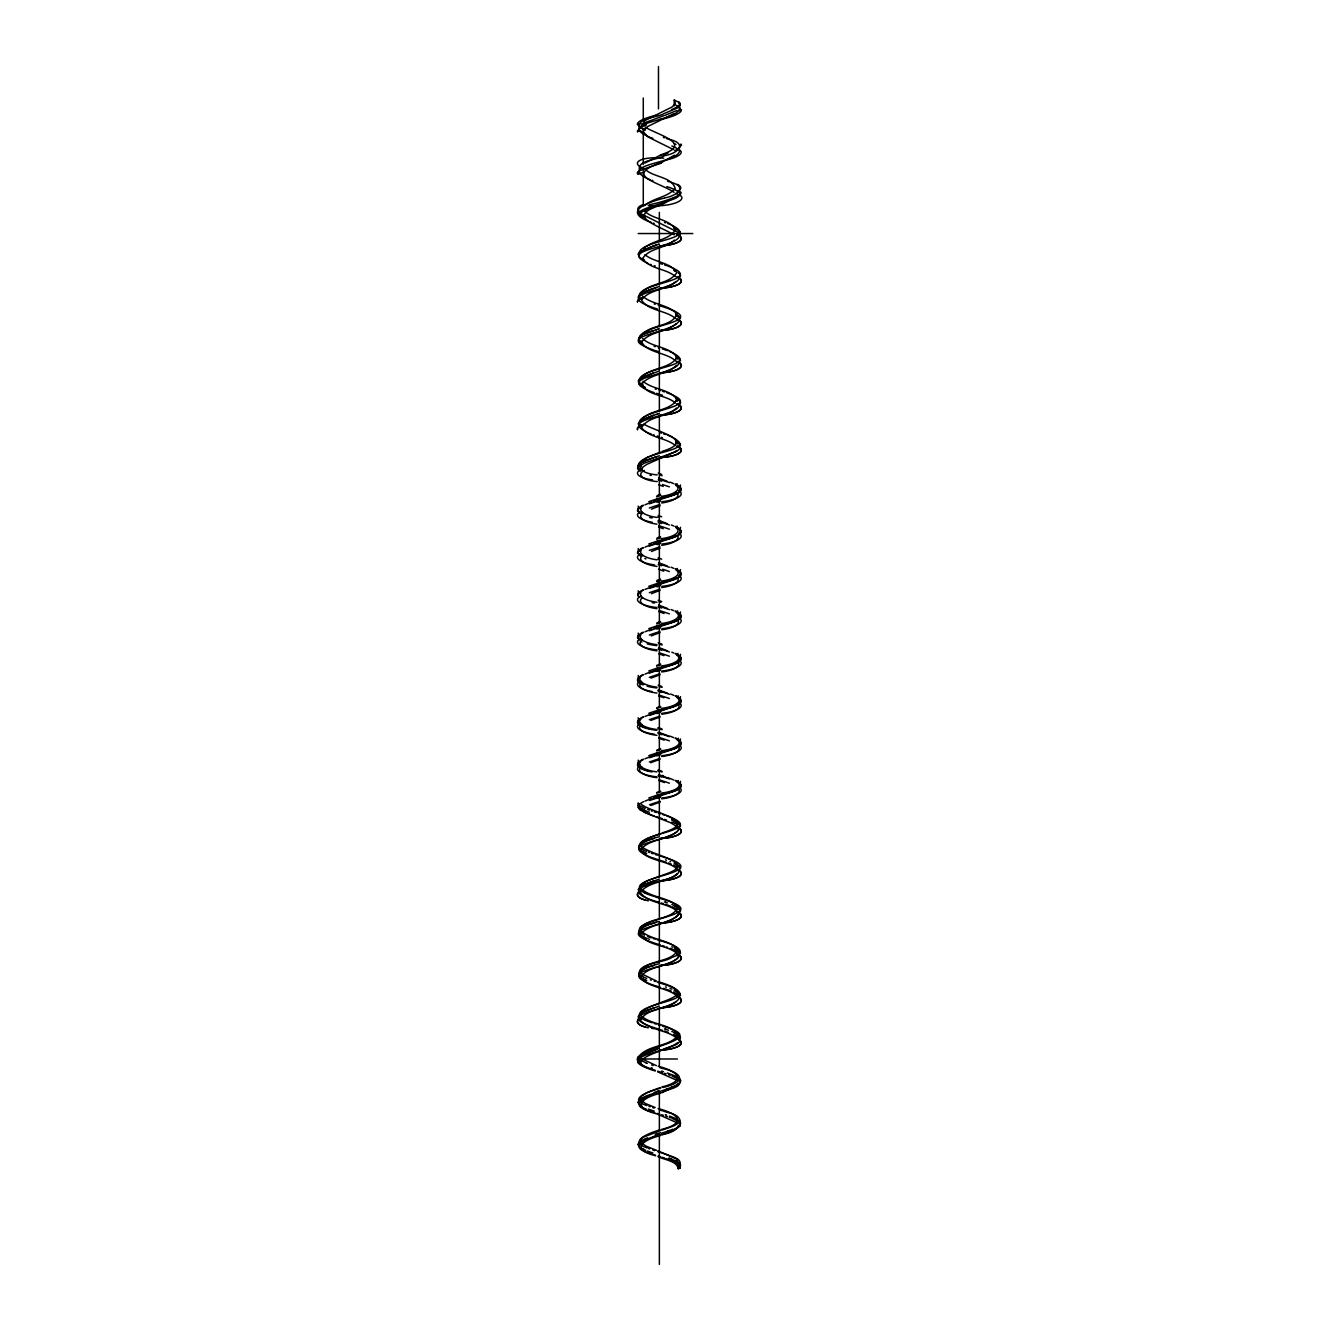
<?xml version="1.0" encoding="UTF-8"?>
<svg xmlns="http://www.w3.org/2000/svg" width="1331" height="1331" viewBox="0 0 1331 1331"><rect width="100%" height="100%" fill="white"/><g stroke="black" fill="none" stroke-linecap="round" stroke-linejoin="round"><path stroke-width="1.5" d="M674.268 234.822C655.235 224.207 625.287 216.138 660.941 205.09M648.48 221.428C620.496 210.082 653.371 200.931 664.069 198.153M675.033 451.825L646.783 464.403L642.923 467.065L641.575 469.71L638.181 468.479L639.795 465.817L644.387 463.171L676.947 451.259L680.291 448.281L679.609 445.303M638.381 1060.691A23.309 7.071 0.3 0 1 638.298 1058.977L642.673 1054.518L657.281 1049.078M655.235 1070.989C617.085 1059.642 665.982 1051.956 677.579 1042.689M678.394 913.665L678.178 914.663M638.181 1058.994L641.758 1055.017L654.22 1050.059M651.624 1069.176C596.954 1049.76 720.321 1042.855 665.5 1027.116M641.609 511.586L641.708 512.917M641.525 553.896L641.625 555.21M640.361 765.125L640.477 766.44M641.309 596.138L641.409 597.469M640.444 722.816L640.56 724.147M678.394 1125.56L678.145 1126.492M640.644 680.557L640.76 681.888M640.96 638.348L641.076 639.662M638.231 506.129L638.364 507.444M638.231 508.242L638.364 509.573M638.231 510.355L638.364 511.686M638.231 548.455L638.364 549.786M638.231 550.568L638.364 551.899M638.231 552.698L638.364 554.012M638.231 592.911L638.364 594.225M638.231 590.798L638.364 592.112M638.231 595.024L638.364 596.355M638.231 633.123L638.364 634.438M638.231 635.236L638.364 636.567M638.231 637.349L638.364 638.68M638.231 675.449L638.364 676.78M638.231 677.562L638.364 678.893M638.231 679.692L638.364 681.006M638.231 719.905L638.364 721.219M638.231 717.792L638.364 719.106M638.231 722.018L638.364 723.332M638.231 760.117L638.364 761.432M638.231 762.23L638.364 763.561M638.231 764.343L638.364 765.674M678.377 1083.351L678.178 1084.083A23.309 6.638 -6.3 0 0 680.091 1082.419A23.309 7.038 -1.9 0 0 680.557 1080.772A23.309 7.004 2.6 0 0 679.775 1079.108A23.309 7.004 2.6 0 1 680.507 1080.772M677.18 569.784L677.279 568.453M677.462 612.227L677.562 610.896M676.98 485.05L677.096 483.735M677.03 527.392L677.146 526.078M677.812 654.686L677.912 653.355M678.078 697.111L678.194 695.78M678.194 739.487L678.328 738.156M678.244 781.829L678.361 780.515M640.394 1097.792L640.91 1096.744M640.394 1140.101L640.843 1139.153M680.341 486.281L680.474 484.966M680.341 488.394L680.474 487.079M680.341 490.523L680.474 489.192M680.341 528.623L680.474 527.292M680.341 530.736L680.474 529.405M680.341 532.849L680.474 531.535M680.341 570.949L680.474 569.618M680.341 573.062L680.474 571.748M680.341 575.175L680.474 573.861M680.341 613.275L680.474 611.961M680.341 615.388L680.474 614.073M680.341 617.517L680.474 616.186M680.341 655.617L680.474 654.286M680.341 657.73L680.474 656.399M680.341 659.843L680.474 658.512M680.341 697.943L680.474 696.612M680.341 700.056L680.474 698.742M680.341 702.169L680.474 700.855M680.341 740.269L680.474 738.955M680.341 742.382L680.474 741.068M680.341 744.511L680.474 743.18M680.341 782.611L680.474 781.28M680.341 784.724L680.474 783.393M680.341 786.837L680.474 785.506M675.782 323.982C665.982 332.584 648.846 331.386 641.575 342.433C649.062 353.564 666.432 352.199 676.115 361.267M660.725 1092.418C645.236 1095.064 625.57 1106.061 652.806 1111.901M640.394 1055.45L640.876 1054.451M678.194 830.045L678.377 828.714M640.411 970.798L640.876 969.817M678.194 957.006L678.377 955.675M640.411 928.489L640.893 927.507M678.145 1163.044L678.145 1168.818L680.241 1168.052L680.241 1163.81L678.145 1163.044L676.814 1159.151L658.03 1150.882M678.211 1168.685C677.03 1160.915 664.419 1159.917 658.03 1156.656M680.307 1167.919L679.126 1164.475L671.822 1160.599M680.274 1163.743C680.64 1158.07 671.756 1156.839 667.53 1154.792M640.51 1012.791C653.588 1000.18 705.829 996.12 658.412 981.712M662.422 1134.212C679.875 1132.881 689.391 1116.36 667.297 1112.383M680.174 1125.826L680.224 1125.727A23.309 6.073 -9.2 0 1 673.569 1129.803M677.978 1126.808L673.203 1130.468L661.823 1135.077M678.028 914.996C667.929 925.311 649.328 923.182 640.344 934.512C647.931 946.358 666.864 944.411 677.279 953.695M643.921 121.82L644.82 120.755M642.108 461.358L647.415 457.382L660.226 452.091M676.564 365.243C667.047 374.676 650.643 373.695 641.775 383.81C646.7 396.022 665.999 394.409 675.433 403.06M677.828 957.671L676.947 958.653M674.451 155.211L661.956 162.332M676.364 450.51L675.433 451.492M639.412 339.738C635.137 323.982 713.383 323.2 664.468 307.261M676.348 408.051L675.399 409.033M639.429 424.273C634.787 408.833 710.771 408.168 666.448 392.595M674.351 197.654L661.44 204.874M641.143 927.175L642.158 926.176M641.143 969.484L642.141 968.486M641.259 1138.621L642.257 1137.689M664.735 155.611C678.377 153.414 687.894 143.299 668.744 139.273M664.718 197.936C676.231 195.923 689.109 186.872 670.225 182.131M675.865 281.473C666.265 290.491 648.896 289.077 641.559 300.207C648.929 311.238 666.016 310.073 675.832 318.708M663.004 1087.46C686.164 1082.269 683.968 1073.169 662.289 1068.394M642.623 418.45L643.688 417.452M677.313 1085.331L661.757 1092.768M644.603 205.639C653.438 197.753 667.413 197.57 675.183 188.453C671.889 176.74 654.003 177.472 645.518 169.669M674.318 240.096C665.433 248.631 649.395 247.832 642.707 258.397C649.362 269.344 666.082 268.23 675.449 276.582M679.426 148.922C683.452 163.896 616.12 162.998 647.498 178.72M679.542 1122.432L673.819 1125.893L662.106 1130.086M641.426 1096.112L647.348 1092.452L660.292 1087.527M679.409 1080.223C682.637 1087.61 667.929 1089.191 663.004 1091.686M644.054 248.298C652.939 239.796 669.26 240.512 675.516 229.597C669.36 218.983 653.588 219.515 644.82 211.379M641.426 842.157L647.282 838.513L660.292 833.555M677.296 831.359C666.731 840.493 648.58 838.829 640.311 850.21C648.496 861.44 666.315 859.976 676.947 868.71M641.426 884.499L647.282 880.872L660.309 875.898M641.426 1053.786C651.974 1044.652 670.125 1046.316 678.411 1034.936C670.125 1023.556 651.974 1025.236 641.426 1016.085M677.279 873.668C666.731 882.802 648.58 881.139 640.311 892.519C648.513 903.732 666.332 902.285 676.947 911.02M644.82 163.097L661.457 154.612M642.973 375.941C652.756 367.356 669.876 368.521 677.113 357.457C669.659 346.31 652.29 347.674 642.59 338.606M645.152 120.439L672.288 106.863L675.333 103.352L674.318 100.041L680.041 102.986L680.341 105.315L677.978 107.761L664.735 113.268M673.519 113.834L648.014 126.362L644.404 129.107L643.272 131.769L647.997 136.96L673.736 149.704M675 409.366C665.267 417.418 647.997 416.387 641.609 427.634C649.395 438.082 665.517 437.383 675.433 445.536M643.322 333.299L644.62 332.301M643.306 290.857C653.039 282.621 669.975 283.619 676.847 272.539C670.075 262.074 654.32 262.49 644.936 254.703M676.564 958.986C666.182 967.62 646.966 965.824 640.411 977.852C649.794 988.401 667.031 987.103 677.579 996.387M642.54 1137.473L660.792 1130.501M642.574 925.844C652.772 917.492 672.704 919.322 678.178 906.993C668.362 896.795 651.275 898.059 640.876 888.476M642.557 968.169C652.772 959.817 672.704 961.648 678.194 949.319C668.412 939.27 651.708 940.268 641.126 931.134M676.148 1001.677C665.949 1010.046 646.017 1008.216 640.51 1020.544C650.293 1030.61 666.997 1029.595 677.579 1038.729M644.121 417.119C653.854 409.466 670.807 410.381 677.096 399.333C669.177 388.802 652.789 389.7 642.923 381.215M641.159 124.082L664.086 115.597M645.119 331.968C654.419 324.697 672.671 325.696 676.963 314.049C668.112 304.233 652.423 304.816 642.574 296.164M676.947 110.506L664.735 115.381M664.086 113.484C658.146 117.744 636.301 117.544 639.545 128.026M651.425 331.369C645.768 332.101 631.659 339.139 642.673 343.831M645.136 460.726L640.011 463.537L638.198 466.183L641.758 462.389L653.521 457.648M645.186 333.715C639.729 334.48 634.937 341.385 642.357 343.664M661.956 154.396C694.183 143.748 656.433 134.564 645.252 127.127M661.457 162.532C622.475 175.808 658.346 181.698 674.052 192.346M645.751 333.482L653.521 330.654M645.751 460.476L651.258 458.413M661.973 451.442C698.476 440.245 655.667 431.726 643.672 424.04M657.032 495.631L660.525 494.317M657.032 502.336L660.525 501.005M657.032 537.99L660.525 536.676M657.032 544.645L660.525 543.314M656.998 580.383L660.542 579.068M656.998 586.904L660.542 585.59M656.965 622.841L660.559 621.51M656.965 629.114L660.559 627.799M648.779 501.637L660.742 497.661M648.779 543.963L657.963 540.868M648.779 586.289L657.963 583.211M648.779 628.631L657.963 625.537M656.915 665.3L660.575 663.969M648.779 670.957L657.963 667.863M648.779 713.283L657.963 710.205M648.779 755.625L657.963 752.531M648.779 797.951L657.963 794.857M656.915 671.323L660.575 670.009M662.156 832.89C702.319 820.761 652.955 813.424 641.426 804.44M662.156 875.249C702.901 862.638 651.641 856.083 640.876 846.117M656.882 707.709L660.592 706.378M656.882 713.566L660.592 712.251M661.757 1086.994C687.645 1080.606 677.762 1071.089 658.163 1066.264M656.865 750.068L660.592 748.754M656.865 755.875L660.592 754.544M656.865 792.411L660.609 791.096M656.865 798.184L660.609 796.87M661.54 1129.42C687.511 1123.031 678.028 1113.465 658.096 1108.573M660.592 1093.184C641.093 1097.959 631.06 1107.575 656.915 1113.931M660.06 1129.936C652.356 1131.816 627.417 1140.867 645.602 1147.355M660.359 1135.609C642.64 1140.035 630.179 1149.318 655.684 1155.824M651.258 289.093L641.409 293.269L638.181 297.029L642.989 292.404L659.361 286.448M651.258 373.761L642.673 377.222L638.647 380.283L638.813 383.345L643.139 386.389L638.83 383.345L638.298 381.032L640.693 378.387L653.521 372.996M659.361 836.75C652.839 838.114 628.265 845.468 644.137 852.505M659.361 921.418C651.857 922.549 627.666 931.134 645.186 937.64M659.361 963.744C652.839 965.108 628.265 972.462 644.137 979.5M651.258 1008.715L641.409 1012.891L638.181 1016.668L642.989 1012.026L658.313 1006.402M651.425 246.701L640.011 251.875L638.248 254.221L639.462 257.049L638.83 256.351L638.414 253.705L640.693 251.393L653.521 246.002M651.425 416.021L641.409 420.263L638.181 424.023L641.758 420.047L653.521 415.322M651.425 839.345C645.452 840.21 631.576 847.331 642.989 851.973M651.425 881.671L641.409 885.897L638.181 889.674L642.989 885.032L659.361 879.076M651.425 923.997C644.104 924.662 631.36 933.414 644.387 937.29M651.425 966.339C642.623 966.905 631.593 977.004 645.751 980.215M652.123 288.794L653.521 288.328M652.223 246.435L655.684 245.287M652.223 331.086L656.416 329.722M652.223 373.429L659.361 371.116M652.223 415.754L657.88 413.908M652.223 458.08L659.361 455.768M652.223 839.062L654.22 838.414M652.223 881.405L654.22 880.739M652.223 923.731L656.25 922.4M652.223 966.056L654.22 965.408M652.223 1008.399L654.22 1007.733M654.203 1092.402L658.246 1091.087M664.086 155.827C657.98 160.053 636.451 159.903 639.562 170.351M663.736 202.495C668.461 199.9 682.703 198.785 679.426 191.148M654.22 245.769L656.416 245.054M654.952 287.862L656.416 287.38M654.952 457.182L656.416 456.716M654.952 1049.826L656.416 1049.344M655.218 1134.395L657.497 1133.663M663.088 202.711C660.176 204.575 627.55 211.296 643.272 216.337M656.25 245.104L658.612 244.355M656.25 329.772L658.313 329.106M656.599 496.862L660.742 495.548M656.599 498.992L657.963 498.543M656.599 501.105L660.742 499.774M656.599 539.205L660.742 537.874M656.599 543.431L660.742 542.116M656.599 581.531L660.742 580.2M656.599 585.756L660.742 584.442M656.599 623.856L660.742 622.542M656.599 628.099L660.742 626.768M656.599 666.199L660.742 664.868M656.599 670.425L660.742 669.11M656.599 708.525L660.742 707.194M656.599 712.75L660.742 711.436M656.599 750.85L660.742 749.536M656.599 755.093L660.742 753.762M656.599 793.193L660.742 791.862M656.599 797.419L660.742 796.104M658.313 244.438L659.361 244.122M657.88 329.256L659.361 328.774M657.281 414.107L659.361 413.442M657.148 541.135L660.742 539.987M657.148 583.477L660.742 582.329M657.148 625.803L660.742 624.655M657.148 668.129L660.742 666.981M657.148 710.471L660.742 709.323M657.148 752.797L660.742 751.649M657.148 795.123L660.742 793.975M657.88 1006.552L659.361 1006.07M657.148 1049.111L659.361 1048.412M660.725 1088.192C652.506 1090.239 625.071 1098.541 646.949 1105.579M658.096 1091.137L659.078 1090.821M657.414 1133.696L660.459 1132.714M660.792 1134.727C645.535 1138.304 624.788 1147.189 652.739 1154.21M641.575 212.361C635.369 209.865 640.81 217.685 638.181 212.361L680.524 233.541L679.492 231.411M638.181 233.541L692.819 233.541M640.693 1058.994L677.396 1058.994M658.279 305.281L659.327 305.614M658.263 347.674L659.294 348.007M658.379 351.55L655.285 350.552M659.311 390.282L660.359 390.615M660.392 432.841L661.424 433.174M657.963 516.711L659.361 517.143M657.963 520.937L659.361 521.386M657.963 559.037L659.361 559.486M659.361 563.712L660.742 564.161M659.361 601.812L660.742 602.261M659.361 644.137L662.123 645.019M659.361 686.48L662.123 687.362M657.963 690.273L659.361 690.706M657.963 728.373L659.361 728.806M657.963 732.599L660.742 733.481M657.963 770.699L659.361 771.131M659.361 775.374L660.742 775.807M658.313 813.141L660.392 813.807M658.313 817.367L656.25 816.718M660.392 818.033L662.455 818.698M659.344 855.816L661.424 856.482M659.361 860.009L656.25 859.027M660.392 860.342L663.487 861.34M659.344 898.159L662.455 899.157M659.361 902.335C651.242 900.272 625.537 892.369 646.733 885.464C655.151 879.508 679.609 880.689 679.609 868.611M657.264 939.836L659.344 940.485M660.376 940.817C668.728 942.797 692.602 950.816 671.972 957.355C664.918 962.829 636.651 962.945 639.429 974.542M658.329 944.345L660.409 944.993M657.281 982.145L659.344 982.81M660.392 983.143L663.487 984.125M659.361 987.02L660.392 987.352M658.313 1024.803L660.392 1025.452M659.66 1067.562L661.307 1068.078M657.697 1071.156L659.66 1071.788M660.658 1072.104L662.289 1072.62M659.594 1109.871L662.222 1110.703M659.594 1114.097L657.298 1113.365M658.878 1151.964L657.564 1151.548M658.213 1155.99L660.841 1156.822M660.376 263.571L662.439 264.237M660.359 305.93L663.454 306.929M657.314 308.958L654.253 307.96M658.363 393.943L656.283 393.277M660.426 394.608L662.505 395.257M657.281 436.036L658.329 436.368M660.742 475.267L662.123 475.699M660.742 648.813L662.123 649.262M660.742 729.255L662.123 729.687M660.742 771.581L662.123 772.013M657.281 855.151L655.218 854.502M658.313 897.826L655.218 896.844M661.44 903L663.487 903.666M657.298 944.012L654.22 943.013M658.313 986.687L655.235 985.689M662.455 1030.344L660.392 1029.695M658.313 1029.029L655.218 1028.031M661.574 1114.729L663.52 1115.361M660.841 1152.596L667.23 1154.692M655.185 388.968L656.216 389.284M662.422 391.264L664.468 391.93M661.44 437.35L662.472 437.683M662.472 1157.354L664.735 1158.086M662.405 349.005L663.42 349.338M656.25 812.476L654.22 811.81M662.455 814.472L664.502 815.121M662.455 856.815C721.968 873.901 615.771 876.164 644.387 892.868M662.472 945.659L664.502 946.324M656.25 1024.138L654.22 1023.472M662.455 1026.118L664.502 1026.783M655.418 1070.423L652.556 1069.492M663.187 1111.019L666.365 1112.067M663.387 137.459L664.369 137.775M654.236 265.684L655.251 266M654.17 303.95L655.185 304.283M663.47 433.839L665.483 434.505M655.235 858.695L652.223 857.696M663.47 899.49C720.753 916.26 615.704 918.739 644.387 935.211M655.218 939.17L653.205 938.505M654.203 981.147L655.218 981.479M663.487 988.334L664.502 988.667M655.285 1155.042L653.987 1154.626M654.153 346.359L655.168 346.692M664.236 1073.252L666.132 1073.884M654.702 1112.533L653.105 1112.001M654.636 1150.6L652.739 1149.984M664.435 349.654L667.397 350.652M654.27 350.219C606.603 334.43 681.106 333.765 679.625 318.209M664.502 861.673L666.498 862.338M664.468 901.902L665.899 902.368M664.502 984.458L667.447 985.456M664.468 1028.896L665.899 1029.362M654.053 1108.091L652.806 1107.675M664.502 222.493L665.5 222.826M653.205 223.076L654.22 223.408M664.468 264.902L666.465 265.551M654.253 392.612L652.257 391.946M653.222 434.705L654.22 435.037M654.22 816.053L652.223 815.387M664.502 819.347L666.482 820.012M653.205 896.179L654.203 896.512M654.22 985.356L651.258 984.374M654.22 1027.698C606.603 1011.893 681.239 1011.261 679.609 995.621M664.502 1031.009L668.412 1032.34M653.172 1065.466L651.624 1064.933M652.856 138.308L651.292 137.775M652.872 180.633L651.924 180.317M653.238 307.627C607.535 292.021 681.705 291.256 679.625 275.9M653.205 853.837L651.242 853.171M665.5 859.909L666.482 860.225M665.5 902.235L667.447 902.9M665.5 904.315L668.412 905.313M653.222 942.681C607.535 927.075 681.771 926.309 679.609 910.936M665.5 986.903L666.482 987.219M665.5 989L666.482 989.332M665.5 1029.229L668.412 1030.227M665.75 1116.093L667.596 1116.726M666.282 138.424L668.145 139.056M666.299 1158.602L667.53 1159.035M666.482 815.787C710.737 831.393 634.754 832.091 639.429 847.548M651.258 810.829L652.223 811.161M652.223 895.846L647.581 894.199M652.223 1022.807L650.31 1022.158M666.498 946.99L667.463 947.323M667.546 181.182L669.06 181.715M650.327 264.353L651.275 264.686M667.447 223.475L669.327 224.14M651.258 222.427L649.378 221.761M667.447 435.154L669.327 435.819M651.258 815.054L639.795 809.764L638.248 807.618L638.181 802.892L639.429 805.205M651.258 857.38C610.779 841.724 681.771 841.608 679.609 826.301M650.293 937.523L651.242 937.856M650.293 979.832L651.258 980.165M667.463 989.665L668.412 989.998M667.43 265.884C709.639 281.357 634.454 282.056 639.412 297.345M651.292 391.613C610.746 375.958 681.688 375.775 679.625 360.485M651.258 434.039L649.395 433.374M658.113 769.917L661.84 771.248M658.113 775.707L661.84 777.021M650.077 137.343C612.227 121.337 683.136 121.936 679.476 106.513M650.094 179.685L648.33 179.053M658.113 727.575L661.84 728.889M658.113 733.398L661.84 734.712M668.412 862.987L671.123 863.985M668.395 985.789C707.31 1001.611 635.003 1001.295 639.429 1016.867M668.561 1074.716L670.292 1075.348M657.564 1071.821L676.863 1080.306M650.06 1106.727L648.896 1106.311M657.797 1114.247L676.947 1122.732M658.13 691.122L661.806 692.436M650.31 984.042C611.911 968.386 682.154 968.486 679.609 953.262M656.566 1150.35L646.101 1146.174L641.176 1142.813M658.13 685.182L661.806 686.513M656.549 981.047L641.426 973.776M656.383 1065.632L641.841 1058.827M649.694 1148.936L648.546 1148.503M669.027 1159.551L671.556 1160.499M658.146 648.896L661.773 650.227M655.168 1107.525L645.518 1103.549L640.943 1100.188M669.377 1117.341L670.525 1117.757M669.277 351.317C706.112 367.14 634.854 366.541 639.412 382.03M658.146 642.74L661.773 644.071M638.181 807.118L645.186 810.646L639.795 807.651L638.181 805.005L641.126 809.88L644.637 812.526L670.708 822.774L677.579 827.067M669.942 861.44L670.574 861.673M669.942 988.434L671.789 989.149M640.311 1061.872C633.39 1056.115 660.109 1051.407 663.487 1049.211C668.229 1046.549 682.271 1045.617 679.609 1037.964M649.378 810.163L647.598 809.498M649.378 812.276L647.598 811.611M648.463 852.173L649.378 852.505M669.343 905.646L670.242 905.978M649.362 937.19L647.581 936.525M649.378 939.27L648.147 938.821M669.343 990.331L671.123 990.979M649.378 1021.825L647.598 1021.16M658.163 606.703L661.723 608.017M658.163 600.281L661.723 601.612M670.242 224.473C704.748 240.345 634.538 239.447 639.429 254.936M648.496 263.704C614.39 248.048 682.753 248.697 679.609 233.657M670.225 436.152C704.631 452.956 633.722 449.845 638.181 468.479M658.18 557.855L661.69 559.186M658.18 564.46L661.69 565.775M670.242 948.304L671.123 948.637M648.48 433.057C614.406 417.352 682.72 417.951 679.625 402.894M658.196 515.48L661.673 516.811M658.196 522.168L661.673 523.482M658.196 473.154L661.673 474.468M658.196 479.842L661.673 481.173M647.282 1063.369L646.217 1062.953M647.165 1147.987L646.117 1147.572M671.939 1075.98L678.095 1079.008M671.872 1118.29L678.211 1121.434M671.789 819.813L674.052 820.761M646.916 811.361L645.751 810.878M671.789 904.481L672.954 904.947M671.789 946.807L672.954 947.289M646.916 938.355L645.751 937.873M671.789 1031.475L672.954 1031.941M671.955 819.879L674.318 820.878M671.955 821.992L674.318 822.991M646.75 853.62L644.653 852.738M671.972 906.627L678.028 909.605M646.75 978.501L643.672 977.187M646.75 980.614L644.653 979.732M646.75 1020.827L645.136 1020.162M646.75 851.524L643.672 850.193M646.733 893.866L645.136 893.201M671.972 948.97L674.335 949.968M645.968 1062.837L640.594 1060.125M645.751 853.221L643.672 852.289M674.052 863.087L678.976 865.915L680.524 868.494L678.91 865.849L674.584 863.32M674.052 990.081L678.976 992.909L680.524 995.488L678.91 992.843L674.584 990.314M645.136 387.321L643.672 386.656L644.653 387.105M645.136 808.516L640.228 805.871M673.569 864.984L678.028 867.296M673.569 991.978L678.91 994.956M673.569 1034.32L678.028 1036.633M674.118 143.498L675.982 144.38M674.052 228.117L676.897 229.531L674.318 228.233M644.653 217.768L643.622 217.302M674.052 270.459L675.083 270.925L674.318 270.576M674.318 230.363L675.715 231.012M644.387 1019.829L640.228 1017.516M674.584 820.994L678.976 823.59L680.524 826.168L679.276 823.856L675.033 821.21M674.584 947.988L678.976 950.584L680.524 953.162L679.276 950.85L675.033 948.204M643.622 259.645L642.224 258.929M643.672 259.661L642.357 258.996M675.033 823.323L678.028 824.97M675.05 950.284L678.494 952.281M675.566 313.484L680.524 318.192L675.715 313.567M675.566 355.826L678.377 357.473M675.566 398.152L678.694 400.032M675.566 440.478L678.976 442.607M642.84 132.251L640.494 130.887M642.989 217.003L641.758 216.337L642.673 216.837M675.732 315.563L678.045 316.878M675.715 355.893L678.028 357.224M675.715 398.235L678.494 399.882M642.973 384.343L640.66 383.029M675.715 440.561L678.91 442.541M675.715 442.657L678.028 443.988M642.989 849.86L640.693 848.546M642.989 976.854L639.795 974.874M675.749 357.839L678.045 359.154M675.732 400.232L677.529 401.23M641.742 425.92L640.677 425.255M641.742 298.993L640.677 298.327M641.725 341.385L640.66 340.736M640.693 215.672L639.795 215.006L641.026 215.888M640.011 257.515L641.026 258.231M678.91 230.879L678.028 230.23L678.976 230.945M678.694 357.706L680.524 360.518L678.91 357.873M639.412 1059.177L638.198 1056.98M639.429 212.561L638.181 210.248M679.492 273.753L680.524 275.866L679.708 273.986M679.492 443.073L680.524 445.186L679.609 443.206M679.609 231.544L680.524 233.541M678.943 101.805L678.943 103.918M674.235 99.958L674.235 105.898M659.361 212.361L659.361 241.443M659.361 247.666L659.361 285.034M659.361 289.193L659.361 326.577M659.361 330.72L659.361 370.168M659.361 374.327L659.361 411.695M659.361 415.854L659.361 453.239M659.361 459.461L659.361 494.766M659.361 500.988L659.361 538.356M659.361 542.516L659.361 623.49M659.361 627.65L659.361 665.018M659.361 669.177L659.361 706.561M659.361 710.704L659.361 750.152M659.361 754.311L659.361 791.695M659.361 795.838L659.361 835.286M659.361 839.445L659.361 876.813M659.361 880.972L659.361 918.357M659.361 922.499L659.361 961.947M659.361 966.106L659.361 1003.474M659.361 1007.634L659.361 1047.081M659.361 1051.24L659.361 1065.782M659.361 1093.134L659.361 1130.285M659.361 1134.411L659.361 1264.45M658.479 66.55L658.479 108.876M643.272 97.978L643.272 120.822M643.272 129.124L643.272 164.428M643.272 170.651L643.272 205.956M639.745 1062.388A23.309 6.821 4.8 0 1 638.298 1060.624M646.217 1067.612A23.309 6.173 8.8 0 1 637.699 1061.955M652.39 1068.144A23.309 2.18 16.8 0 1 651.192 1067.745M661.524 1071.089A23.309 1.281 17.4 0 1 663.437 1071.705M667.297 1072.986A23.309 2.961 16.1 0 1 669.743 1073.851M670.907 1074.267A23.309 4.459 13.9 0 1 674.301 1075.664M674.634 1075.814A23.309 5.657 10.8 0 1 677.579 1077.395M677.745 1077.461A23.309 6.539 6.9 0 1 679.692 1079.092M675.566 1085.697A23.309 4.642 -13.5 0 1 671.007 1087.61M675.616 1085.68A23.309 4.659 -13.5 0 1 671.04 1087.61M672.039 1087.261A23.309 3.211 -15.8 0 1 665.982 1089.423M669.044 1088.375A23.309 1.564 -17.2 0 1 659.045 1091.653M651.94 1093.966A23.309 1.93 -17 0 1 655.667 1092.718M647.032 1095.729A23.309 3.544 -15.4 0 1 650.926 1094.298M643.073 1097.459A23.309 4.941 -12.8 0 1 646.517 1095.929M640.211 1099.173A23.309 6.039 -9.4 0 1 642.823 1097.576M640.095 1099.223A23.309 6.755 -5.4 0 0 638.564 1100.87A23.309 7.054 -0.9 0 0 638.248 1102.567M639.263 1104.264A23.309 6.938 3.6 0 1 638.181 1102.534M641.559 1105.978A23.309 6.372 7.8 0 1 639.113 1104.181M646.234 1109.106A23.309 5.424 11.5 0 1 639.412 1105.562M665.317 1114.629A23.309 2.546 16.5 0 1 666.532 1115.045M669.476 1116.077A23.309 4.076 14.6 0 1 673.253 1117.558M673.652 1117.707A23.309 5.374 11.7 0 1 676.83 1119.271M677.013 1119.354A23.309 6.339 8 0 1 679.259 1120.985M679.342 1121.018A23.309 6.921 3.8 0 1 680.424 1122.682A23.309 7.071 -0.7 0 1 680.241 1124.379A23.309 6.771 -5.2 0 1 678.743 1126.076M673.02 1129.187A23.309 3.61 -15.3 0 1 667.397 1131.267M669.46 1130.568A23.309 2.013 -17 0 1 661.374 1133.247M652.722 1136.94A23.309 1.481 -17.3 0 1 657.88 1135.26M644.021 1139.336A23.309 4.609 -13.6 0 1 647.615 1137.822M643.705 1139.469A23.309 5.79 -10.4 0 0 640.843 1141.05A23.309 6.605 -6.5 0 0 638.88 1142.747A23.309 7.021 -2.1 0 0 638.198 1144.46M638.863 1146.157A23.309 7.004 2.4 0 1 638.148 1144.427M640.827 1147.854A23.309 6.555 6.8 0 1 638.747 1146.074M643.954 1149.568A23.309 5.723 10.6 0 1 640.56 1147.738A23.309 5.707 10.6 0 0 643.988 1149.568A23.309 4.509 13.8 0 0 645.668 1150.317M652.939 1152.979A23.309 3.045 16 0 1 647.365 1151.016M669.06 1158.253A23.309 3.71 15.2 0 1 672.138 1159.417A23.309 3.694 15.2 0 0 668.894 1158.203M672.621 1159.617A23.309 5.058 12.5 0 1 675.982 1161.148M676.231 1161.264A23.309 6.123 9 0 1 678.727 1162.861A23.309 6.805 4.9 0 1 680.241 1164.558A23.309 7.071 0.4 0 1 680.474 1165.939M640.078 212.095A23.309 7.071 -0.3 0 1 643.572 204.408M642.091 211.795A23.309 3.843 -14.9 0 1 653.887 207.087M637.433 301.871A23.309 7.071 0.9 0 1 641.875 297.894M637.433 301.838A23.309 7.071 0.6 0 1 641.991 297.928M637.582 429.813A23.309 7.071 0.9 0 1 641.875 424.888M637.449 429.48A23.309 7.071 0.6 0 1 642.008 424.922M639.196 470.043A23.309 7.071 0.6 0 1 638.664 466.349M640.427 471.224A23.309 5.99 9.6 0 1 638.564 469.643M669.975 482.138A23.309 3.743 15.1 0 1 673.719 483.635M675.765 484.118A23.309 6.239 8.5 0 1 679.792 487.03M675.116 484.218A23.309 6.239 8.5 0 1 679.792 487.462M680.074 487.545A23.309 7.071 -0.6 0 1 679.509 491.206M680.607 488.377A23.309 6.954 -3.4 0 1 679.109 491.139M680.141 490.823A23.309 6.006 -9.5 0 1 672.97 495.032M674.518 494.034A23.309 3.328 -15.7 0 1 661.74 498.509M676.697 493.502A23.309 3.328 -15.7 0 1 659.793 499.508M653.654 501.105A23.309 1.298 -17.4 0 1 658.18 499.641M645.003 504.798A23.309 3.743 -15.1 0 1 652.14 502.103M638.913 508.192A23.309 6.239 -8.5 0 1 642.94 505.281M638.913 508.625A23.309 6.239 -8.5 0 1 643.588 505.381M639.196 512.368A23.309 7.071 0.6 0 1 638.63 508.725M639.612 512.302A23.309 6.954 3.4 0 1 638.098 509.557M640.427 513.566A23.309 5.99 9.6 0 1 638.564 511.986M671.373 525.013A23.309 3.743 15.1 0 1 673.719 525.978M675.765 526.444A23.309 6.239 8.5 0 1 679.792 529.355M675.116 526.544A23.309 6.239 8.5 0 1 679.792 529.788M680.074 529.888A23.309 7.071 -0.6 0 1 679.509 533.531M680.607 530.72A23.309 6.954 -3.4 0 1 679.109 533.465M680.141 533.165A23.309 6.006 -9.5 0 1 672.97 537.358M674.518 536.36A23.309 3.328 -15.7 0 1 661.74 540.835M676.697 535.844A23.309 3.328 -15.7 0 1 659.793 541.833M653.654 543.431A23.309 1.298 -17.4 0 1 658.18 541.967M645.003 547.141A23.309 3.743 -15.1 0 1 652.14 544.446M638.913 550.518A23.309 6.239 -8.5 0 1 642.94 547.623M638.913 550.967A23.309 6.239 -8.5 0 1 643.588 547.707M639.196 554.694A23.309 7.071 0.6 0 1 638.63 551.051M639.612 554.628A23.309 6.954 3.4 0 1 638.098 551.883M640.427 555.892A23.309 5.99 9.6 0 1 638.564 554.312M671.04 567.222A23.309 3.727 15.1 0 1 673.719 568.32M675.765 568.786A23.309 6.239 8.5 0 1 679.792 571.698M675.116 568.869A23.309 6.239 8.5 0 1 679.792 572.13M680.074 572.214A23.309 7.071 -0.6 0 1 679.509 575.874M680.607 573.045A23.309 6.954 -3.4 0 1 679.109 575.791M680.141 575.491A23.309 6.006 -9.5 0 1 672.97 579.7M674.518 578.686A23.309 3.328 -15.7 0 1 661.74 583.178M676.697 578.17A23.309 3.328 -15.7 0 1 659.793 584.176M653.654 585.773A23.309 1.298 -17.4 0 1 658.18 584.292M645.003 589.467A23.309 3.743 -15.1 0 1 652.14 586.771M638.913 592.861A23.309 6.239 -8.5 0 1 642.94 589.949M638.913 593.293A23.309 6.239 -8.5 0 1 643.588 590.049M638.264 595.739A23.309 7.071 0.6 0 1 638.63 593.376M638.531 595.772A23.309 6.954 3.4 0 1 638.098 594.208M639.346 597.419A23.309 5.99 9.6 0 1 638.564 596.637M671.04 609.548A23.309 3.727 15.1 0 1 673.719 610.646M675.765 611.112A23.309 6.239 8.5 0 1 679.792 614.024M675.116 611.212A23.309 6.239 8.5 0 1 679.792 614.456M680.074 614.539A23.309 7.071 -0.6 0 1 679.509 618.2M680.607 615.371A23.309 6.954 -3.4 0 1 679.109 618.133M680.141 617.817A23.309 6.006 -9.5 0 1 672.97 622.026M674.518 621.011A23.309 3.328 -15.7 0 1 661.74 625.503M676.697 620.496A23.309 3.328 -15.7 0 1 659.793 626.502M653.654 628.099A23.309 1.298 -17.4 0 1 658.18 626.635M645.003 631.792A23.309 3.743 -15.1 0 1 652.14 629.097M638.913 635.186A23.309 6.239 -8.5 0 1 642.94 632.275M638.913 635.619A23.309 6.239 -8.5 0 1 643.588 632.375M639.196 639.362A23.309 7.071 0.6 0 1 638.63 635.719M639.612 639.296A23.309 6.954 3.4 0 1 638.098 636.551M639.679 640.011A23.309 5.99 9.6 0 1 638.564 638.98M671.839 652.19A23.309 3.743 15.1 0 1 673.719 652.972M675.765 653.438A23.309 6.239 8.5 0 1 679.792 656.349M675.116 653.538A23.309 6.239 8.5 0 1 679.792 656.782M680.074 656.882A23.309 7.071 -0.6 0 1 679.509 660.525M680.607 657.714A23.309 6.954 -3.4 0 1 679.109 660.459M680.141 660.159A23.309 6.006 -9.5 0 1 672.97 664.352M674.518 663.354A23.309 3.328 -15.7 0 1 661.74 667.829M676.697 662.838A23.309 3.328 -15.7 0 1 659.793 668.827M653.654 670.425A23.309 1.298 -17.4 0 1 658.18 668.961M645.003 674.135A23.309 3.743 -15.1 0 1 652.14 671.44M638.913 677.512A23.309 6.239 -8.5 0 1 642.94 674.617M638.913 677.961A23.309 6.239 -8.5 0 1 643.588 674.701M639.196 681.688A23.309 7.071 0.6 0 1 638.63 678.045M639.612 681.622A23.309 6.954 3.4 0 1 638.098 678.877M643.705 684.666A23.309 6.006 9.5 0 1 638.564 681.322M670.608 694.05A23.309 3.727 15.1 0 1 673.719 695.314M675.765 695.78A23.309 6.239 8.5 0 1 679.792 698.692M675.116 695.863A23.309 6.239 8.5 0 1 679.792 699.124M680.074 699.208A23.309 7.071 -0.6 0 1 679.509 702.868M680.607 700.039A23.309 6.954 -3.4 0 1 679.109 702.785M680.141 702.485A23.309 6.006 -9.5 0 1 672.97 706.694M674.518 705.68A23.309 3.328 -15.7 0 1 661.74 710.172M676.697 705.164A23.309 3.328 -15.7 0 1 659.793 711.17M653.654 712.767A23.309 1.298 -17.4 0 1 658.18 711.286M645.003 716.461A23.309 3.743 -15.1 0 1 652.14 713.765M638.913 719.855A23.309 6.239 -8.5 0 1 642.94 716.943M638.913 720.287A23.309 6.239 -8.5 0 1 643.588 717.043M639.196 724.031A23.309 7.071 0.6 0 1 638.63 720.37M639.612 723.948A23.309 6.954 3.4 0 1 638.098 721.202M645.019 727.558A23.309 6.006 9.5 0 1 638.564 723.648M649.861 729.039A23.309 3.328 15.7 0 1 648.929 728.706M669.726 736.06A23.309 3.727 15.1 0 1 673.719 737.64M675.765 738.106A23.309 6.239 8.5 0 1 679.792 741.018M675.116 738.206A23.309 6.239 8.5 0 1 679.792 741.45M680.074 741.533A23.309 7.071 -0.6 0 1 679.509 745.194M680.607 742.365A23.309 6.954 -3.4 0 1 679.109 745.127M680.141 744.811A23.309 6.006 -9.5 0 1 672.97 749.02M674.518 748.005A23.309 3.328 -15.7 0 1 661.74 752.497M676.697 747.49A23.309 3.328 -15.7 0 1 659.793 753.496M653.654 755.093A23.309 1.298 -17.4 0 1 658.18 753.629M645.003 758.786A23.309 3.743 -15.1 0 1 652.14 756.091M638.913 762.181A23.309 6.239 -8.5 0 1 642.94 759.269M638.913 762.613A23.309 6.239 -8.5 0 1 643.588 759.369M639.196 766.357A23.309 7.071 0.6 0 1 638.63 762.713M639.612 766.29A23.309 6.954 3.4 0 1 638.098 763.545M645.751 770.167A23.309 5.99 9.6 0 1 638.564 765.974M649.861 771.364A23.309 3.328 15.7 0 1 647.199 770.399M662.389 775.391A23.309 1.298 17.4 0 1 663.52 775.757M667.48 777.587A23.309 3.727 15.1 0 1 673.719 779.966M675.765 780.432A23.309 6.239 8.5 0 1 679.792 783.343M675.116 780.532A23.309 6.239 8.5 0 1 679.792 783.776M680.074 783.876A23.309 7.071 -0.6 0 1 679.509 787.519M680.607 784.708A23.309 6.954 -3.4 0 1 679.109 787.453M680.141 787.153A23.309 6.006 -9.5 0 1 672.97 791.346M674.518 790.348A23.309 3.328 -15.7 0 1 661.74 794.823M676.697 789.832A23.309 3.328 -15.7 0 1 659.793 795.822M653.654 797.419A23.309 1.298 -17.4 0 1 658.18 795.955M645.003 801.129A23.309 3.743 -15.1 0 1 652.14 798.434M638.913 804.956A23.309 6.239 -8.5 0 1 643.672 801.661M645.818 900.172A23.309 7.071 0.9 0 1 641.875 890.539M648.347 900.821A23.309 7.071 0.6 0 1 641.991 890.555M676.83 954.028A23.309 7.071 -0.9 0 1 679.143 961.115A23.309 7.071 -0.9 0 1 659.81 965.474A23.309 7.071 -0.6 0 0 679.193 961.165A23.309 7.071 -0.6 0 0 676.714 954.061M653.804 1028.597A23.309 7.071 0.9 0 1 651.841 1028.364M645.818 1027.166A23.309 7.071 0.9 0 1 641.875 1017.533M648.347 1027.815A23.309 7.071 0.6 0 1 642.008 1017.55M676.83 1038.696A23.309 7.071 -0.9 0 1 679.143 1045.767A23.309 7.071 -0.6 0 1 659.81 1050.142M659.81 1050.142A23.309 7.071 -0.9 0 0 679.143 1045.767A23.309 7.071 -0.6 0 0 676.714 1038.729M652.523 479.859A23.309 7.071 0.4 0 1 641.575 469.194M662.472 484.551A23.309 1.298 17.4 0 1 669.377 486.863M678.793 490.823A23.309 6.954 -3.4 0 1 661.873 501.704M649.328 508.026A23.309 1.298 -17.4 0 1 659.81 504.565M652.14 522.218A23.309 6.954 3.4 0 1 639.912 512.002M658.895 525.728A23.309 1.298 17.4 0 1 669.377 529.206M678.793 533.165A23.309 6.954 -3.4 0 1 661.873 544.03M649.328 550.369A23.309 1.298 -17.4 0 1 659.81 546.891M654.569 564.926A23.309 6.954 3.4 0 1 639.912 554.328M662.655 569.269A23.309 1.298 17.4 0 1 669.377 571.531M678.793 575.491A23.309 6.954 -3.4 0 1 661.873 586.355M649.328 592.694A23.309 1.298 -17.4 0 1 659.81 589.234M656.849 607.518A23.309 6.954 3.4 0 1 639.912 596.654M659.377 610.546A23.309 1.298 17.4 0 1 669.377 613.857M678.793 617.817A23.309 6.954 -3.4 0 1 661.873 628.698M649.328 635.02A23.309 1.298 -17.4 0 1 659.81 631.56M656.849 649.861A23.309 6.954 3.4 0 1 639.912 638.996M659.544 652.922A23.309 1.298 17.4 0 1 669.377 656.2M678.793 660.159A23.309 6.954 -3.4 0 1 661.873 671.024M649.328 677.363A23.309 1.298 -17.4 0 1 659.81 673.885M652.14 691.538A23.309 6.954 3.4 0 1 639.912 681.322M658.895 695.065A23.309 1.298 17.4 0 1 669.377 698.525M678.793 702.485A23.309 6.954 -3.4 0 1 661.873 713.349M649.328 719.688A23.309 1.298 -17.4 0 1 659.81 716.228M654.569 734.246A23.309 6.954 3.4 0 1 639.912 723.648M658.895 737.391A23.309 1.298 17.4 0 1 669.377 740.851M678.793 744.811A23.309 6.954 -3.4 0 1 661.873 755.692M649.328 762.014A23.309 1.298 -17.4 0 1 659.81 758.554M656.849 776.855A23.309 6.954 3.4 0 1 639.912 765.99M659.211 779.816A23.309 1.298 17.4 0 1 669.377 783.194M678.793 787.153A23.309 6.954 -3.4 0 1 661.873 798.018M649.495 804.756A23.309 1.298 -17.4 0 1 659.943 801.312M657.231 481.589A20.331 7.204 0.5 0 1 644.287 470.375M658.579 484.634A20.331 1.331 20.4 0 1 663.237 486.414M675.882 492.004A20.331 7.088 -4 0 1 661.707 502.985M651.475 509.191A20.348 1.331 -20.4 0 1 660.126 505.797M657.015 524.148A20.348 7.088 4 0 1 642.823 513.167M658.595 526.943A20.364 1.314 20.4 0 1 663.237 528.723M677.363 535.594A20.381 7.088 -3.9 0 1 661.707 545.294M651.475 551.467A20.398 1.314 -20.4 0 1 660.109 548.106M656.998 566.424A20.431 7.071 3.9 0 1 642.757 555.476M658.612 569.235A20.464 1.298 20.3 0 1 663.72 571.182M677.629 578.053A20.514 7.071 -3.9 0 1 661.723 587.553M651.425 593.709A20.564 1.298 -20.1 0 1 660.076 590.365M656.982 608.666A20.631 7.071 3.8 0 1 642.574 597.735M658.645 611.478A20.697 1.281 20 0 1 664.036 613.508M677.263 619.597A20.764 7.054 -3.8 0 1 661.74 629.763M651.258 635.919A20.847 1.281 -19.8 0 1 660.043 632.591M656.965 650.859A20.913 7.038 3.7 0 1 642.291 639.945M658.679 653.687A20.997 1.281 19.6 0 1 663.903 655.601M677.579 661.806A21.063 7.038 -3.7 0 1 661.74 671.955M651.009 678.145A21.13 1.281 -19.5 0 1 660.01 674.784M656.965 693.068A21.196 7.038 3.7 0 1 642.008 682.171M658.712 695.913A21.246 1.298 19.4 0 1 663.803 697.76M677.246 703.567A21.279 7.021 -3.7 0 1 661.757 714.198M650.792 720.437A21.329 1.298 -19.3 0 1 659.993 717.043M656.948 735.344A21.363 7.021 3.7 0 1 641.825 724.43M658.712 738.189A21.379 1.314 19.2 0 1 664.169 740.136M677.579 746.009A21.396 7.021 -3.7 0 1 661.757 756.49M650.693 762.746A21.412 1.314 -19.2 0 1 659.993 759.336M656.948 777.653A21.412 7.021 3.7 0 1 641.758 766.723M658.712 780.498A21.429 1.314 19.2 0 1 664.485 782.578M677.995 788.634A21.429 7.021 -3.7 0 1 661.757 798.816M650.826 805.488A21.429 1.314 -19.2 0 1 660.126 802.077M657.231 474.884A20.331 7.204 0.5 0 1 641.426 465.9M658.579 477.929A20.331 1.331 20.4 0 1 667.23 481.34M675.882 485.316A20.331 7.088 -4 0 1 661.707 496.297M653.804 501.554A20.348 1.331 -20.4 0 1 660.126 499.108M657.015 517.46A20.348 7.088 4 0 1 641.525 507.577M658.595 520.271A20.364 1.331 20.4 0 1 667.23 523.665M675.915 527.658A20.381 7.088 -4 0 1 661.707 538.639M653.438 544.046A20.414 1.314 -20.4 0 1 660.109 541.467M656.998 559.835A20.447 7.104 3.9 0 1 641.292 550.119M658.612 562.664A20.481 1.314 20.3 0 1 667.247 566.024M676.032 570.051A20.531 7.104 -3.9 0 1 661.723 581.048M653.405 586.439A20.581 1.298 -20.2 0 1 660.093 583.86M656.982 602.261A20.647 7.104 3.8 0 1 640.96 592.728M658.629 605.089A20.714 1.298 20.1 0 1 667.347 608.433M676.281 612.493A20.797 7.104 -3.8 0 1 661.74 623.474M654.885 628.249A20.863 1.281 -19.9 0 1 660.06 626.319M656.965 644.703A20.947 7.088 3.7 0 1 640.793 635.003M658.662 647.548A21.013 1.281 19.7 0 1 667.546 650.909M676.581 654.952A21.096 7.088 -3.7 0 1 661.757 665.933M652.19 671.689A21.146 1.281 -19.6 0 1 660.026 668.778M656.948 687.145A21.213 7.071 3.7 0 1 640.344 677.629M658.695 689.99A21.263 1.298 19.4 0 1 667.796 693.368M676.814 697.394A21.296 7.054 -3.7 0 1 661.757 708.342M651.99 714.115A21.329 1.298 -19.3 0 1 660.01 711.187M656.948 729.521A21.363 7.038 3.7 0 1 640.793 719.339M658.712 732.366A21.379 1.314 19.3 0 1 667.962 735.777M676.93 739.77A21.396 7.038 -3.7 0 1 661.757 750.701M650.709 756.956A21.412 1.314 -19.2 0 1 659.993 753.546M656.948 771.88A21.429 7.038 3.7 0 1 640.544 761.864M658.712 774.709A21.429 1.314 19.2 0 1 668.029 778.136M676.963 782.112A21.429 7.021 -3.7 0 1 661.757 793.043M652.772 798.966A21.429 1.314 -19.2 0 1 660.126 796.304M651.275 475.466A23.309 7.071 0.5 0 1 650.01 475.267M637.532 468.795A23.309 7.071 0.5 0 1 641.575 464.968M659.544 479.376A23.309 1.298 17.4 0 1 669.377 482.637M678.793 486.597A23.309 6.954 -3.4 0 1 661.873 497.461M649.328 503.8A23.309 1.298 -17.4 0 1 659.81 500.34M652.14 517.975A23.309 6.954 3.4 0 1 649.628 517.493M637.482 510.954A23.309 6.954 3.4 0 1 639.912 507.76M658.895 521.502A23.309 1.298 17.4 0 1 669.377 524.963M678.793 528.923A23.309 6.954 -3.4 0 1 661.873 539.804M649.328 546.126A23.309 1.298 -17.4 0 1 659.81 542.665M645.984 558.904A23.309 6.954 3.4 0 1 644.853 558.538M637.482 553.297A23.309 6.954 3.4 0 1 639.912 550.086M658.895 563.828A23.309 1.298 17.4 0 1 669.377 567.289M678.793 571.265A23.309 6.954 -3.4 0 1 661.873 582.129M649.328 588.468A23.309 1.298 -17.4 0 1 659.81 584.991M654.569 603.026A23.309 6.954 3.4 0 1 652.14 602.644M637.616 594.658A23.309 6.954 3.4 0 1 639.912 592.428M658.895 606.171A23.309 1.298 17.4 0 1 669.377 609.631M678.793 613.591A23.309 6.954 -3.4 0 1 661.873 624.455M649.328 630.794A23.309 1.298 -17.4 0 1 659.81 627.334M656.849 645.618A23.309 6.954 3.4 0 1 647.165 643.888M641.941 642.058A23.309 6.954 3.4 0 1 641.143 641.675M637.482 637.699A23.309 6.954 3.4 0 1 639.912 634.754M659.211 648.596A23.309 1.298 17.4 0 1 669.377 651.957M678.793 655.917A23.309 6.954 -3.4 0 1 661.873 666.798M649.328 673.12A23.309 1.298 -17.4 0 1 659.81 669.659M656.849 687.961A23.309 6.954 3.4 0 1 647.165 686.23M642.823 684.783A23.309 6.954 3.4 0 1 639.912 677.08M659.211 690.922A23.309 1.298 17.4 0 1 669.377 694.283M678.793 698.259A23.309 6.954 -3.4 0 1 661.873 709.124M649.328 715.462A23.309 1.298 -17.4 0 1 659.81 711.985M656.849 730.286A23.309 6.954 3.4 0 1 639.912 719.422M658.895 733.165A23.309 1.298 17.4 0 1 669.377 736.625M678.793 740.585A23.309 6.954 -3.4 0 1 661.873 751.449M649.328 757.788A23.309 1.298 -17.4 0 1 659.81 754.328M652.14 771.963A23.309 6.954 3.4 0 1 639.912 761.748M658.895 775.491A23.309 1.298 17.4 0 1 669.377 778.951M678.793 782.911A23.309 6.954 -3.4 0 1 661.873 793.792M649.495 800.53A23.309 1.298 -17.4 0 1 659.943 797.086M680.274 192.03A23.309 3.677 -15.2 0 1 673.286 197.77A23.309 3.677 -15.2 0 1 649.445 204.691M675.815 193.411A23.309 7.004 -2.4 0 1 677.163 202.312A23.309 7.004 -2.4 0 1 648.23 205.456M677.379 184.36A23.309 7.038 -1.9 0 1 677.529 191.581M666.864 186.59A23.309 4.525 13.8 0 1 678.328 191.697M637.998 174.245A23.309 4.359 14.1 0 1 638.93 171.666M646.167 169.32A23.309 6.905 4 0 1 639.246 160.768A23.309 6.905 4 0 1 663.703 158.173M638.398 171.749A23.309 1.381 -17.3 0 1 661.424 163.147M638.414 174.278A23.309 6.855 4.5 0 1 642.174 172.714M667.962 153.048A23.309 1.581 -17.2 0 1 659.843 155.727M680.757 151.002A23.309 6.605 -6.5 0 1 666.831 159.853M680.341 144.829A23.309 6.672 -6 0 1 674.8 150.569M671.822 145.994A23.309 5.673 10.8 0 1 680.141 151.401M680.906 144.031A23.309 5.54 11.2 0 1 681.422 145.478M645.502 130.072A23.309 6.356 8 0 1 638.531 123.65M638.398 131.22A23.309 6.123 -9 0 1 646.467 124.981M637.682 132.068A23.309 6.256 8.4 0 1 637.599 130.388M637.449 124.748A23.309 6.023 -9.5 0 1 657.747 115.048M681.339 109.708A23.309 5.823 -10.2 0 1 659.078 119.707M680.274 103.718A23.309 5.94 -9.8 0 1 671.506 109.575M674.534 104.567A23.309 6.572 6.7 0 1 679.908 111.022M654.07 1111.036A23.309 2.612 16.5 0 1 648.38 1109.072M648.38 771.281A23.309 3.328 15.7 0 1 647.265 770.865M674.052 905.429L678.976 908.241L680.524 910.837L678.91 908.191L674.052 905.429M674.052 1032.423L678.976 1035.235L680.524 1037.831L678.91 1035.185L674.052 1032.423M678.377 272.805L679.243 273.504L678.494 272.888M679.492 400.747L680.524 402.86L679.492 400.747M675.1 1085.88A23.309 5.823 -10.3 0 0 678.361 1084.066A23.309 5.823 -10.2 0 1 675.133 1085.88M679.143 241.477A23.309 7.071 -0.9 0 0 676.83 234.406A23.309 7.071 -0.6 0 1 679.193 241.543A23.309 7.071 -0.6 0 1 659.81 245.852A23.309 7.071 -0.9 0 0 679.143 241.477M679.143 283.819A23.309 7.071 -0.9 0 0 676.83 276.732A23.309 7.071 -0.6 0 1 679.193 283.869A23.309 7.071 -0.6 0 1 659.81 288.178A23.309 7.071 -0.9 0 0 679.143 283.819M679.143 326.145A23.309 7.071 -0.9 0 0 676.83 319.057A23.309 7.071 -0.6 0 1 679.193 326.195A23.309 7.071 -0.6 0 1 659.81 330.521A23.309 7.071 -0.9 0 0 679.143 326.145M679.143 368.471A23.309 7.071 -0.9 0 0 676.83 361.4A23.309 7.071 -0.6 0 1 679.193 368.537A23.309 7.071 -0.6 0 1 659.81 372.846A23.309 7.071 -0.9 0 0 679.143 368.471M679.143 410.813A23.309 7.071 -0.9 0 0 676.83 403.726A23.309 7.071 -0.6 0 1 679.193 410.863A23.309 7.071 -0.6 0 1 659.81 415.172A23.309 7.071 -0.9 0 0 679.143 410.813M679.143 453.139A23.309 7.071 -0.9 0 0 676.83 446.051A23.309 7.071 -0.6 0 1 679.193 453.189A23.309 7.071 -0.6 0 1 659.81 457.515A23.309 7.071 -0.9 0 0 679.143 453.139M679.143 834.121A23.309 7.071 -0.9 0 0 676.83 827.033A23.309 7.071 -0.6 0 1 679.193 834.171A23.309 7.071 -0.6 0 1 659.81 838.497A23.309 7.071 -0.9 0 0 679.143 834.121M679.143 876.447A23.309 7.071 -0.9 0 0 676.83 869.376A23.309 7.071 -0.6 0 1 679.193 876.513A23.309 7.071 -0.6 0 1 659.81 880.823A23.309 7.071 -0.9 0 0 679.143 876.447M679.143 918.773A23.309 7.071 -0.9 0 0 676.83 911.702A23.309 7.071 -0.6 0 1 679.193 918.839A23.309 7.071 -0.6 0 1 659.81 923.148A23.309 7.071 -0.9 0 0 679.143 918.773M679.143 1003.441A23.309 7.071 -0.9 0 0 676.83 996.37A23.309 7.071 -0.6 0 1 679.193 1003.507A23.309 7.071 -0.6 0 1 659.81 1007.817A23.309 7.071 -0.9 0 0 679.143 1003.441"/></g></svg>
